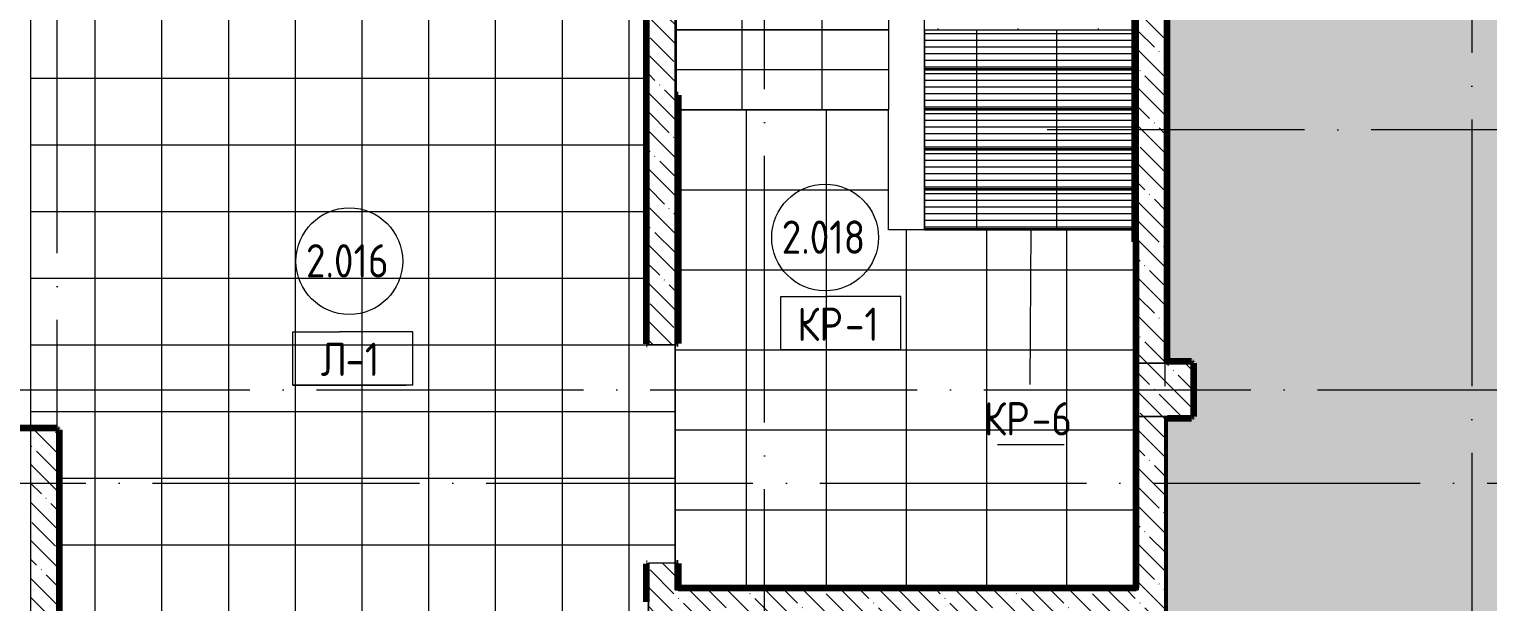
# Model space of a CAD drawing. Header units: millimetres. Extents: x 97 to 214665, y -4577 to 61202.
# Drawn here: x 126788 to 137719, y 50085 to 54380 of the extents above; entities that cross this region are included whole.
import ezdxf

# ---------------------------------------------------------------- set-up
doc = ezdxf.new("R2010")
doc.units = ezdxf.units.MM
doc.linetypes.add('ADSK_Линия сетки', pattern=[2500, 2000, -250, 0, -250])
for name, color, linetype, lineweight in [('A-AREA-____-IDEN', 2, 'Continuous', 20), ('A-FLOR-____-IDEN', 11, 'Continuous', 20), ('A-FLOR-____-OTLN', 192, 'Continuous', 9), ('A-FLOR-____-PATT', 8, 'Continuous', 9), ('A-ROOF-___-IDEN', 132, 'Continuous', 20), ('A-ROOF-____-OTLN', 132, 'Continuous', 9), ('A-ROOF-____-PATT', 132, 'Continuous', 9), ('A-WALL-____-MCUT', 113, 'Continuous', 9), ('A-WALL-____-PATT', 111, 'Continuous', 9), ('A-WALL-FNSH-MCUT', 113, 'Continuous', 9), ('I-WALL-____-OTLN', 2, 'Continuous', 9), ('S-COLS-____-MCUT', 52, 'Continuous', 9), ('S-COLS-____-OTLN', 52, 'Continuous', 9), ('S-GRID-____-OTLN', 1, 'Continuous', 9), ('S-STRS-____-OTLN', 31, 'Continuous', 9)]:
    doc.layers.add(name, color=color, linetype=linetype, lineweight=lineweight)
doc.styles.add('GOST Common', font='GOST_Common.ttf', dxfattribs={"width": 0.9, "height": 250})
pattern_1 = [(90, (75730, 56775), (-600, 4e-14), []), (180, (75730, 56775), (-7e-14, -600), [])]
pattern_2 = [(270, (76000, 52875), (600, 4e-14), []), (0, (76000, 52875), (0, 600), [])]
pattern_3 = [(135, (0, 0), (-142.5612, -142.5612), []), (135, (142.56, 0), (-142.5612, -142.5612), [252.016, -50.403, 3.353, -47.05])]

# ---------------------------------------------------------------- blocks, each defined once
blk = doc.blocks.new('0083_СОШ675_АР_R22_rvt-1-О_АИ_ПП_4_200_Целиком')
at = {"layer": 'A-WALL-____-PATT', "lineweight": 5}
h = blk.add_hatch(dxfattribs=at)
h.set_pattern_fill('FP_31', color=10, style=0, pattern_type=2)
h.set_pattern_definition(pattern_3)
h.paths.add_polyline_path([(73930, 53975), (74130, 53975), (74130, 58375), (73930, 58375), (73930, 54848)])
h = blk.add_hatch(dxfattribs=at)
h.set_pattern_fill('FP_31', color=10, style=0, pattern_type=2)
h.set_pattern_definition(pattern_3)
h.paths.add_polyline_path([(77800, 50175), (77800, 51475), (77600, 51475), (77600, 50175)])
h.paths.add_polyline_path([(77600, 51875), (77800, 51875), (77800, 58325), (77600, 58325), (77600, 51956)])
h = blk.add_hatch(dxfattribs=at)
h.set_pattern_fill('FP_31', color=10, style=0, pattern_type=2)
h.set_pattern_definition(pattern_3)
h.paths.add_polyline_path([(74130, 49975), (74130, 50375), (73930, 50375), (73930, 49975)])
h.paths.add_polyline_path([(74130, 52015), (74130, 53975), (73930, 53975), (73930, 52015)])
h = blk.add_hatch(dxfattribs=at)
h.set_pattern_fill('FP_31', color=10, style=0, pattern_type=2)
h.set_pattern_definition(pattern_3)
h.paths.add_polyline_path([(69300, 43325), (69500, 43325), (69500, 51375), (69300, 51375), (69300, 44004)])
h = blk.add_hatch(dxfattribs=at)
h.set_pattern_fill('FP_31', color=10, style=0, pattern_type=2)
h.set_pattern_definition(pattern_3)
h.paths.add_polyline_path([(77800, 49975), (77800, 50175), (74130, 50175), (74130, 49975), (77494, 49975)])
at = {"layer": 'S-COLS-____-OTLN', "lineweight": 5}
h = blk.add_hatch(dxfattribs=at)
h.set_pattern_fill('FP_31', color=256, style=0, pattern_type=2)
h.set_pattern_definition(pattern_3)
h.paths.add_polyline_path([(77600, 51475), (78000, 51475), (78000, 51875), (77600, 51875)])
at = {"layer": 'S-STRS-____-OTLN', "lineweight": 5}
h = blk.add_hatch(dxfattribs=at)
h.set_pattern_fill('FP_13', color=256, style=0, pattern_type=2)
h.set_pattern_definition(pattern_1)
h.paths.add_polyline_path([(74140, 54375), (75730, 54375), (75730, 54675), (74140, 54675)])
h = blk.add_hatch(dxfattribs=at)
h.set_pattern_fill('FP_24', color=256, style=0, pattern_type=2)
h.set_pattern_definition(pattern_2)
h.paths.add_polyline_path([(77575, 54375), (77575, 54385), (76001, 54385), (76001, 54675), (76000, 54675), (76000, 54375), (77494, 54375)])
h = blk.add_hatch(dxfattribs=at)
h.set_pattern_fill('FP_13', color=256, style=0, pattern_type=2)
h.set_pattern_definition(pattern_1)
h.paths.add_polyline_path([(75730, 54075), (75730, 54375), (74140, 54375), (74140, 54075), (75561, 54075)])
h = blk.add_hatch(dxfattribs=at)
h.set_pattern_fill('FP_24', color=256, style=0, pattern_type=2)
h.set_pattern_definition(pattern_2)
h.paths.add_polyline_path([(77494, 54075), (77575, 54075), (77575, 54085), (76001, 54085), (76001, 54375), (76000, 54375), (76000, 54075), (76001, 54075)])
h.paths.add_polyline_path([(77590, 54075), (77590, 54075), (77590, 54085)])
h = blk.add_hatch(dxfattribs=at)
h.set_pattern_fill('FP_13', color=256, style=0, pattern_type=2)
h.set_pattern_definition(pattern_1)
h.paths.add_polyline_path([(75561, 53775), (75730, 53775), (75730, 54075), (74140, 54075), (74140, 53884), (74154, 53884), (74154, 53775)])
h = blk.add_hatch(dxfattribs=at)
h.set_pattern_fill('FP_24', color=256, style=0, pattern_type=2)
h.set_pattern_definition(pattern_2)
h.paths.add_polyline_path([(77575, 53775), (77575, 53785), (76001, 53785), (76001, 54075), (76000, 54075), (76000, 53775), (77494, 53775)])
h = blk.add_hatch(dxfattribs=at)
h.set_pattern_fill('FP_24', color=256, style=0, pattern_type=2)
h.set_pattern_definition(pattern_2)
h.paths.add_polyline_path([(77575, 53475), (77575, 53485), (76001, 53485), (76001, 53775), (76000, 53775), (76000, 53475), (77494, 53475)])
h = blk.add_hatch(dxfattribs=at)
h.set_pattern_fill('FP_24', color=256, style=0, pattern_type=2)
h.set_pattern_definition(pattern_2)
h.paths.add_polyline_path([(77575, 53175), (77575, 53185), (76001, 53185), (76001, 53475), (76000, 53475), (76000, 53175), (77494, 53175)])
h.paths.add_polyline_path([(77590, 53175), (77590, 53175), (77590, 53185)])
h = blk.add_hatch(dxfattribs=at)
h.set_pattern_fill('FP_24', color=256, style=0, pattern_type=2)
h.set_pattern_definition(pattern_2)
h.paths.add_polyline_path([(77575, 52875), (77575, 52885), (76001, 52885), (76001, 53175), (76000, 53175), (76000, 52875), (77494, 52875)])
at = {"layer": 'A-FLOR-____-OTLN', "color": 90}
blk.add_line((76000, 52875), (75730, 52875), dxfattribs=at)
at = {"layer": 'A-WALL-____-MCUT', "color": 50, "lineweight": 13}
for p, q in [((73930, 58375), (73930, 53975)), ((74130, 53975), (74130, 58375)), ((77800, 51875), (77800, 58325)), ((77600, 55575), (77600, 51875)), ((73930, 53975), (73930, 52015)), ((74130, 52015), (74130, 53975)), ((73930, 52015), (74130, 52015)), ((69300, 51375), (69300, 43325)), ((69500, 51375), (69300, 51375)), ((69500, 43325), (69500, 51375)), ((77600, 51475), (77600, 50175)), ((77800, 50175), (77800, 51475)), ((73930, 50375), (73930, 49975)), ((74130, 50375), (73930, 50375)), ((74130, 50175), (74130, 50375)), ((77600, 50175), (74130, 50175)), ((77800, 49975), (77800, 50175))]:
    blk.add_line(p, q, dxfattribs=at)
at = {"layer": 'A-WALL-____-MCUT', "color": 10, "lineweight": 5}
for p, q in [((77600, 51875), (77800, 51875)), ((77800, 51475), (77600, 51475)), ((77820, 51475), (77820, 51465))]:
    blk.add_line(p, q, dxfattribs=at)
at = {"layer": 'A-WALL-FNSH-MCUT', "color": 90}
for p, q in [((77800, 58325), (77800, 51875)), ((77810, 51885), (77810, 58315)), ((77800, 51875), (77810, 51875)), ((78000, 51885), (77810, 51885)), ((77810, 51875), (78000, 51875)), ((78010, 51885), (78000, 51885)), ((78000, 51875), (78000, 51475)), ((78010, 51475), (78010, 51885)), ((77820, 51475), (77800, 51475)), ((77800, 51475), (77800, 45905)), ((78000, 51475), (77820, 51475)), ((77820, 45735), (77820, 51465)), ((77820, 51465), (78010, 51465)), ((78010, 51465), (78010, 51475))]:
    blk.add_line(p, q, dxfattribs=at)
at = {"layer": 'S-COLS-____-MCUT', "color": 130, "lineweight": 25}
for p, q in [((77600, 51875), (77600, 51475)), ((78000, 51875), (77800, 51875)), ((78000, 51475), (78000, 51875)), ((77800, 51475), (78000, 51475))]:
    blk.add_line(p, q, dxfattribs=at)
at = {"layer": 'S-COLS-____-OTLN', "color": 90}
for p, q in [((77800, 51875), (77600, 51875)), ((77600, 51475), (77800, 51475))]:
    blk.add_line(p, q, dxfattribs=at)
at = {"layer": 'S-STRS-____-OTLN', "color": 10, "lineweight": 5}
for p, q in [((75730, 54675), (75730, 54375)), ((76000, 54375), (76000, 54675)), ((75730, 54375), (74140, 54375)), ((75730, 54375), (74140, 54375)), ((75730, 54375), (75730, 54075)), ((76000, 54075), (76000, 54375)), ((76000, 54375), (77575, 54375)), ((76000, 54375), (77575, 54375)), ((75730, 54075), (74140, 54075)), ((75730, 54075), (74140, 54075)), ((75730, 54075), (75730, 53775)), ((76000, 53775), (76000, 54075)), ((76000, 54075), (77575, 54075)), ((76000, 54075), (77575, 54075)), ((75730, 53775), (74154, 53775)), ((76000, 53475), (76000, 53775)), ((76000, 53775), (77575, 53775)), ((76000, 53775), (77575, 53775)), ((76000, 53175), (76000, 53475)), ((76000, 53475), (77575, 53475)), ((76000, 53475), (77575, 53475)), ((76000, 52875), (76000, 53175)), ((76000, 53175), (77575, 53175)), ((76000, 53175), (77575, 53175)), ((76000, 52875), (77575, 52875)), ((76000, 52875), (77575, 52875))]:
    blk.add_line(p, q, dxfattribs=at)
blk = doc.blocks.new('ADSK_Марка_Перекрытие - Типоразмер_ADSK_Марка-158127-О_АИ_ПП_4_200_Целиком')
at = {"layer": 'A-FLOR-____-IDEN'}
for p, q in [((-4.5, 4), (-1, 4)), ((-4.5, 0), (-4.5, 4)), ((4.5, 4), (-1, 4)), ((4.5, 0), (4.5, 4)), ((4.5, 0), (-4.5, 0)), ((-4.5, 0), (4, 0))]:
    blk.add_line(p, q, dxfattribs=at)
blk = doc.blocks.new('ADSK_Марка_Помещение_ОдноЗначение - Номер-159740-О_АИ_ПП_4_200_Целиком')
at = {"layer": 'A-AREA-____-IDEN'}
blk.add_circle((0, 0), 4, dxfattribs=at)
blk = doc.blocks.new('ADSK_Марка_Крыша - Типоразмер_ADSK_Марка-153529-О_АИ_ПП_4_200_Целиком')
at = {"layer": 'A-ROOF-___-IDEN'}
blk.add_line((-2.5, 0), (2.5, 0), dxfattribs=at)

msp = doc.modelspace()

# ---------------------------------------------------------------- hatches: boundary and pattern name
at = {"layer": 'A-FLOR-____-PATT'}
h = msp.add_hatch(dxfattribs=at)
h.set_pattern_fill('FP_221', color=256, style=0, pattern_type=2)
h.set_pattern_definition([(0, (57591.08, 0), (0, 254), [68.059, -371.882]), (60, (57718.08, 34.03), (-219.97045, 127), [68.059, -371.882]), (120, (57752.11, 161.03), (-219.97045, -127), [68.059, -371.882]), (30, (57659.14, 0), (-5e-05, 508.0001), [68.059, -439.941]), (30, (57532.14, 219.97), (-5e-05, 508.0001), [68.059, -439.941]), (150, (57591.1, 0), (-439.941, -254.0001), [68.059, -439.941]), (150, (57718.1, 219.97), (-439.941, -254.0001), [68.059, -439.941]), (90, (57752.1, 92.97), (-439.941, 254), [68.059, -439.941]), (90, (57498.1, 92.97), (-439.941, 254), [68.059, -439.941])])
h.paths.add_polyline_path([(163548.114412, 39775.022458), (165448.114412, 39775.023044), (165448.114412, 39995.023044), (166183.16026, 39995.023044), (166183.16026, 40174.999414), (166188.114412, 40175), (166188.16026, 40185), (166198.16026, 40185), (166198.697092, 40190), (166378.114412, 40190), (166378.114412, 45310), (166198.114412, 45310), (166198.114412, 45315), (166188.114412, 45315), (166188.114412, 45325), (166183.114412, 45324.999414), (166183.114412, 45724.999414), (166188.114412, 45724.999414), (166188.114412, 45734.999414), (166198.114412, 45734.999414), (166198.114412, 45739.999414), (166378.114412, 45739.999414), (166378.114412, 51460), (166198.114412, 51460), (166198.114412, 51465), (166188.114412, 51465), (166188.114412, 51475), (166183.114412, 51475), (166183.114412, 51874.999414), (166188.114412, 51875), (166188.114412, 51885), (166198.114412, 51885), (166198.592518, 51890), (166378.114412, 51890), (166378.114412, 55524.999414), (166398.114412, 55525.00021), (166398.114412, 57724.999414), (166378.114412, 57724.999414), (166378.114412, 58310), (166198.09249, 58310), (166198.09249, 58315), (166188.09249, 58315), (166188.09249, 58325), (166183.09249, 58325), (166183.09249, 58755), (162763.114412, 58755), (162763.114412, 58275), (162758.114412, 58274.657531), (162758.114412, 58265.000586), (162748.114412, 58265.000586), (162748.114412, 58260.000586), (162248.114412, 58260.000586), (162248.114412, 58265.000586), (162238.114412, 58265.000586), (162238.114412, 58275.000586), (162233.114412, 58275), (162233.114412, 58755), (156963.114412, 58755), (156963.114412, 58275.000586), (156958.114412, 58275.000586), (156958.114412, 58265.000586), (156948.114412, 58265.000586), (156947.69308, 58260.000586), (156448.114412, 58260.000586), (156448.114412, 58265.000586), (156438.114412, 58265.000586), (156438.114412, 58275.000586), (156433.114412, 58275), (156433.114412, 58755), (151163.114412, 58755), (151163.114412, 58275), (151158.114412, 58275), (151158.114412, 58265), (151148.114412, 58265), (151148.114412, 58260), (150648.114412, 58260), (150648.114412, 58265), (150638.114412, 58265.000586), (150638.114412, 58275), (150633.114412, 58275), (150633.114412, 58755), (145363.114412, 58755), (145363.114412, 58275), (145358.114412, 58275), (145358.114412, 58265), (145348.114412, 58265), (145348.114412, 58260), (144848.114412, 58260), (144848.114412, 58265), (144838.114412, 58265.942428), (144838.114412, 58275), (144833.114412, 58275), (144833.114412, 58755), (139563.114412, 58755), (139563.114412, 58275.000586), (139558.114412, 58275.000586), (139558.114412, 58265.000586), (139548.114412, 58265.000586), (139548.114412, 58260.000586), (139048.114412, 58260.000586), (139048.114412, 58265.000586), (139038.114412, 58265.000586), (139038.114412, 58275.000586), (139033.114412, 58275.211268), (139033.114412, 58755), (135513.114412, 58755), (135513.114412, 58325.000586), (135508.114412, 58324.859155), (135508.114412, 58315), (135498.114412, 58315), (135497.649263, 58310.000586), (135313.09249, 58310.000586), (135313.09249, 51890), (135498.114412, 51890), (135498.114412, 51885), (135508.114412, 51885), (135508.114412, 51875), (135513.114412, 51874.999414), (135513.114412, 51474.999414), (135508.114412, 51474.999414), (135508.114412, 51464.999414), (135498.114412, 51464.999414), (135498.114412, 51459.999414), (135318.09249, 51459.999414), (135318.09249, 45739.999414), (135498.114412, 45739.999414), (135498.114412, 45735), (135508.114412, 45735), (135508.114412, 45724.999414), (135513.114412, 45724.999414), (135513.114412, 45324.999414), (135508.114412, 45324.999414), (135508.114412, 45314.999414), (135498.114412, 45314.999414), (135498.114412, 45309.999414), (135313.114412, 45309.999414), (135313.114412, 40189.999414), (135498.114412, 40189.999414), (135498.114412, 40185), (135508.114412, 40184.999414), (135508.114412, 40175), (135513.114412, 40174.999414), (135513.114412, 39995.023044), (136517.114412, 39995.023044), (136517.114412, 39775.023044), (138717.114412, 39775.023044), (138717.114412, 39995.023044), (139033.114412, 39995.023044), (139033.114412, 40475), (139038.114412, 40475.000586), (139038.114412, 40485.000586), (139048.114412, 40485.000586), (139048.114412, 40490.000586), (139548.114412, 40490.000586), (139548.114412, 40485.000586), (139558.114412, 40485), (139558.114412, 40475.000586), (139563.114412, 40475), (139563.114412, 39995.023044), (144833.114412, 39995.023044), (144833.114412, 40475), (144838.114412, 40475.000586), (144838.114412, 40485.000586), (144848.114412, 40485.000586), (144848.114412, 40490.000586), (145348.114412, 40490.000586), (145348.114412, 40485.000586), (145358.114412, 40485.000586), (145358.114412, 40475.000586), (145363.114412, 40475), (145363.114412, 39995.023044), (150633.114412, 39995.023044), (150633.114412, 40475), (150638.114412, 40475), (150638.114412, 40485), (150648.114412, 40485), (150648.114412, 40490), (151148.114412, 40490), (151148.114412, 40485), (151158.114412, 40485), (151158.114412, 40475), (151163.114412, 40475), (151163.114412, 39995.023044), (156433.114412, 39995.023044), (156433.114412, 40475), (156438.114412, 40475.000586), (156438.114412, 40485.000586), (156448.114412, 40485.000586), (156448.535777, 40490.000586), (156948.114412, 40490.000586), (156948.114412, 40485.000586), (156958.114412, 40484.153413), (156958.114412, 40475.000586), (156963.114412, 40475), (156963.114412, 39995.023044), (162233.114412, 39995.023044), (162233.114412, 40475), (162238.114412, 40475.000586), (162238.114412, 40485.000586), (162248.114412, 40485.000586), (162248.114412, 40490), (162748.114412, 40490), (162748.143717, 40485.000586), (162758.114412, 40485), (162758.114412, 40475.000586), (162763.114412, 40475), (162763.114412, 39995.023044), (163248.114412, 39995.023044), (163248.128771, 39975.022458), (163548.113474, 39975.023044)])
h.paths.add_polyline_path([(135298.09249, 40185), (135298.114412, 40185.52573), (135298.09249, 40185.526883)])
h.paths.add_polyline_path([(166398.114412, 45724.999414), (166398.143983, 45724.999414), (166398.143983, 46044.998828), (166598.143983, 46044.998828), (166598.143983, 48184.998828), (166398.140504, 48184.998828), (166398.114412, 45734.999414)])
h.paths.add_polyline_path([(166198.09249, 58325), (166198.114412, 58325.021922), (166198.09249, 58325.005722)])
h = msp.add_hatch(dxfattribs=at)
h.set_pattern_fill('FP_213', color=256, style=0, pattern_type=2)
h.set_pattern_definition([(270, (129283.1, 49512.5), (500, 3e-14), []), (0, (129283.1, 49512.5), (0, 500), [])])
h.paths.add_polyline_path([(130628.114412, 45905), (130628.114412, 45920), (131413.114412, 45920), (131413.114412, 46524.999156), (131428.114412, 46524.999156), (131428.114412, 46599.999156), (131628.114412, 46599.999156), (131628.114412, 47549.999156), (131428.114412, 47549.999156), (131428.114412, 47624.999156), (131413.114412, 47624.999156), (131413.114412, 49578.105995), (131408.114412, 49578.105995), (131408.114412, 50079.85276), (131413.114412, 50079.85276), (131413.114412, 50370.000586), (131428.114412, 50370.000586), (131428.114412, 50375.000586), (131628.114412, 50375.000586), (131628.114412, 52015.000586), (131428.114412, 52015.000586), (131427.653739, 52020.000586), (131413.114412, 52020.000586), (131413.114412, 54985.000001), (131153.09249, 54985.000001), (131153.09249, 54990.000001), (131143.09249, 54990.000001), (131143.09249, 55000.000001), (131138.09249, 55000.000001), (131138.09249, 55350.000001), (131143.09249, 55350.000001), (131143.09249, 55360.000001), (131153.09249, 55360.000001), (131153.09249, 55365.000001), (131413.114412, 55365.000001), (131413.114412, 58359.999414), (127013.114412, 58359.999414), (127013.114412, 54675), (127008.114412, 54675), (127008.114412, 54665), (126998.114412, 54665), (126997.205321, 54660), (126798.114412, 54660), (126799.023503, 51389.999414), (126998.114412, 51389.999414), (126998.114412, 51384.999414), (127008.114412, 51384.999414), (127008.114412, 51374.999414), (127013.114412, 51374.999414), (127013.114412, 45920), (127928.114412, 45920), (127928.114412, 45905), (129194.06406, 45905)])
h = msp.add_hatch(dxfattribs=at)
h.set_pattern_fill('FP_193', color=256, style=0, pattern_type=2)
h.set_pattern_definition([(0, (133363.1, 51974), (0, 600), []), (90, (133363.1, 51974), (-600, 4e-14), [])])
h.paths.add_polyline_path([(135083.09249, 50190.000586), (135083.09249, 52785), (135073.09249, 52785), (135073.09249, 52873.999414), (133228.114412, 52873.999414), (133228.114412, 53773.999414), (131651.614998, 53773.999414), (131651.614998, 52021.822259), (131628.114412, 52021.822259), (131628.114412, 50371.822259), (131651.614998, 50371.822259), (131651.614998, 50190.000586), (134992.183332, 50190.000586)])
at = {"layer": 'A-ROOF-____-PATT'}
h = msp.add_hatch(dxfattribs=at)
h.set_pattern_fill('FP_250', color=256, style=0, pattern_type=2)
h.set_pattern_definition([(270, (135088.1, 45046), (600, 4e-14), []), (0, (135088.09, 45045.98), (0, 50), [])])
h.paths.add_polyline_path([(133508.114412, 54085), (135073.09249, 54085), (135073.09249, 54374.999414), (133499.59249, 54374.999414), (133499.59249, 54085)])
h = msp.add_hatch(dxfattribs=at)
h.set_pattern_fill('FP_249', color=256, style=0, pattern_type=2)
h.set_pattern_definition([(270, (135088.1, 44746), (600, 4e-14), []), (0, (135088.09, 44745.98), (0, 50), [])])
h.paths.add_polyline_path([(133499.59249, 53785), (135073.09249, 53785), (135073.09249, 54074.999414), (133499.59249, 54074.999414)])
h = msp.add_hatch(dxfattribs=at)
h.set_pattern_fill('FP_248', color=256, style=0, pattern_type=2)
h.set_pattern_definition([(270, (135088.1, 44446), (600, 4e-14), []), (0, (135088.09, 44445.98), (0, 50), [])])
h.paths.add_polyline_path([(133499.59249, 53485), (135073.09249, 53485), (135073.09249, 53774.999414), (133499.59249, 53774.999414)])
h = msp.add_hatch(dxfattribs=at)
h.set_pattern_fill('FP_247', color=256, style=0, pattern_type=2)
h.set_pattern_definition([(270, (135088.1, 44146), (600, 4e-14), []), (0, (135088.09, 44145.98), (0, 50), [])])
h.paths.add_polyline_path([(133499.59249, 53185), (135073.09249, 53185), (135073.09249, 53474.999414), (133499.59249, 53474.999414), (133499.59249, 53402.000681)])
h = msp.add_hatch(dxfattribs=at)
h.set_pattern_fill('FP_246', color=256, style=0, pattern_type=2)
h.set_pattern_definition([(270, (135088.1, 43846), (600, 4e-14), []), (0, (135088.09, 43845.98), (0, 50), [])])
h.paths.add_polyline_path([(133499.59249, 52885), (135073.09249, 52885), (135073.09249, 53174.999414), (133499.59249, 53174.999414)])
at = {"layer": 'A-WALL-____-PATT'}
h = msp.add_hatch(color=7, dxfattribs=at)
h.paths.add_polyline_path([(131638.114412, 50175.000586), (131638.114412, 50371.822259), (131628.114412, 50371.822259), (131628.114412, 50175.000586)])
h.paths.add_polyline_path([(131628.114412, 52021.822259), (131638.114412, 52021.822259), (131638.114412, 58375.000586), (131628.114412, 58375.000586), (131628.114412, 54847.792418)])
for points in [[(135298.09249, 51875), (135308.09249, 51875), (135308.09249, 58325.000586), (135298.09249, 58325.000586), (135298.09249, 51956.208945)], [(135088.114412, 50185.000586), (135098.114412, 50185.000586), (135098.114412, 55574.999414), (135088.114412, 55574.999414), (135088.114412, 50510.417208)], [(131428.114412, 52230), (131428.114412, 54990.000001), (131418.114412, 54990.000001), (131418.114412, 52230)], [(135498.114412, 51875), (135498.114412, 51885), (135308.09249, 51885), (135308.09249, 51875), (135475.359938, 51875)], [(135508.114412, 51474.999414), (135508.114412, 51885), (135498.114412, 51885), (135498.114412, 51474.999414)], [(126998.114412, 51374.999414), (126998.114412, 51384.999414), (126798.114412, 51384.999414), (126798.114412, 51374.999414)], [(126998.114412, 45915), (127008.114412, 45915), (127008.114412, 51384.999414), (126998.114412, 51384.999414), (126998.114412, 46173.041998)], [(135298.114412, 45734.999414), (135308.114412, 45734.999414), (135308.114412, 51474.999414), (135298.114412, 51474.999414), (135298.114412, 46173.041998)], [(135475.359938, 51464.999414), (135508.114412, 51464.999414), (135508.114412, 51474.999414), (135308.114412, 51474.999414), (135308.114412, 51464.999414)], [(135098.114412, 50175.000586), (135098.114412, 50185.000586), (131638.114412, 50185.000586), (131638.114412, 50175.000586), (134992.183332, 50175.000586)]]:
    msp.add_hatch(color=7, dxfattribs=at).paths.add_polyline_path(points)
h = msp.add_hatch(color=7, dxfattribs=at)
h.paths.add_polyline_path([(131418.114412, 50170), (131428.114412, 50170), (131428.114412, 50370.000586), (131418.114412, 50370.000586)])
h.paths.add_polyline_path([(131428.114412, 52020.000586), (131428.114412, 52230), (131418.114412, 52230), (131418.114412, 52020.000586)])
h = msp.add_hatch(color=7, dxfattribs=at)
h.paths.add_polyline_path([(126798.114412, 51375), (126798.114412, 51385), (125118.114412, 51385), (125118.114412, 51375), (126295.004423, 51375)])
h.paths.add_polyline_path([(123118.114412, 51375), (123118.114412, 51385), (114758.114412, 51385), (114758.114412, 51375), (122429.591575, 51375)])
h.paths.add_polyline_path([(112758.114412, 51375), (112758.114412, 51385), (106268.114412, 51385), (106268.114412, 51375), (111799.706242, 51375)])
h = msp.add_hatch(color=7, dxfattribs=at)
h.paths.add_polyline_path([(131428.114412, 45915), (131428.114412, 46524.999156), (131418.114412, 46524.999156), (131418.114412, 45915)])
h.paths.add_polyline_path([(131428.114412, 47624.999156), (131428.114412, 50170), (131418.114412, 50170), (131418.114412, 50084.85276), (131423.114412, 50084.85276), (131423.114412, 50074.85276), (131418.114412, 50074.85276), (131418.114412, 49583.105995), (131423.114412, 49583.105995), (131423.114412, 49573.105995), (131418.114412, 49573.105995), (131418.114412, 47624.999156)])

# ---------------------------------------------------------------- linework, layer by layer
at = {"layer": 'A-FLOR-____-OTLN'}
for p, q in [((126798.114412, 54660), (126798.114412, 51390)), ((133228.114412, 53773.999414), (131651.614998, 53773.999414)), ((133228.114412, 52873.999414), (133228.114412, 53773.999414)), ((135073.09249, 52873.999414), (133228.114412, 52873.999414)), ((131628.114412, 52015.000586), (131628.114412, 50375.000586)), ((131628.114412, 50375.000586), (131628.114412, 52015.000586))]:
    msp.add_line(p, q, dxfattribs=at)
at = {"layer": 'A-ROOF-___-IDEN'}
msp.add_line((134293.84249, 52885), (134286.361645, 51715), dxfattribs=at)
at = {"layer": 'A-ROOF-____-OTLN'}
for p, q in [((133499.59249, 54085), (133499.59249, 54374.999414)), ((133499.59249, 54085), (135073.09249, 54085)), ((133499.59249, 53785), (133499.59249, 54074.999414)), ((133499.59249, 53785), (135073.09249, 53785)), ((133499.59249, 53485), (133499.59249, 53774.999414)), ((133499.59249, 53485), (135073.09249, 53485)), ((133499.59249, 53185), (133499.59249, 53474.999414)), ((133499.59249, 53185), (135073.09249, 53185)), ((133499.59249, 52885), (133499.59249, 53174.999414)), ((133499.59249, 52885), (135073.09249, 52885))]:
    msp.add_line(p, q, dxfattribs=at)
at = {"layer": 'A-WALL-____-MCUT', "color": 7}
for p, q in [((131628.114412, 58375.000586), (131628.114412, 52021.822259)), ((131638.114412, 52021.822259), (131638.114412, 58365.000586)), ((135298.09249, 58325.000586), (135298.09249, 51875)), ((135308.09249, 51885), (135308.09249, 58315.000586)), ((135098.114412, 50175.000586), (135098.114412, 55574.999414)), ((135088.114412, 55185), (135088.114412, 50185.000586)), ((131418.114412, 54990.000001), (131418.114412, 52020.000586)), ((131428.114412, 52020.000586), (131428.114412, 55000.000001)), ((131418.114412, 52020.000586), (131428.114412, 52020.000586)), ((131628.114412, 52021.822259), (131638.114412, 52021.822259)), ((135298.09249, 51875), (135498.114412, 51875)), ((135508.114412, 51885), (135308.09249, 51885)), ((135498.114412, 51875), (135498.114412, 51474.999414)), ((135508.114412, 51464.999414), (135508.114412, 51885)), ((126798.114412, 51385), (125118.114412, 51385)), ((125118.114412, 51375), (126798.114412, 51375)), ((126798.114412, 51385), (126798.114412, 51374.999414)), ((127008.114412, 51384.999414), (126798.114412, 51384.999414)), ((126798.114412, 51374.999414), (126998.114412, 51374.999414)), ((126998.114412, 51374.999414), (126998.114412, 45905)), ((127008.114412, 45915), (127008.114412, 51384.999414)), ((135298.114412, 51474.999414), (135298.114412, 45724.999414)), ((135498.114412, 51474.999414), (135298.114412, 51474.999414)), ((135308.114412, 45734.999414), (135308.114412, 51464.999414)), ((135308.114412, 51464.999414), (135508.114412, 51464.999414)), ((131418.114412, 50370.000586), (131418.114412, 50084.85276)), ((131428.114412, 50370.000586), (131418.114412, 50370.000586)), ((131428.114412, 47624.999156), (131428.114412, 50370.000586)), ((131638.114412, 50371.822259), (131628.114412, 50371.822259)), ((131628.114412, 50371.822259), (131628.114412, 50175.000586)), ((131638.114412, 50185.000586), (131638.114412, 50371.822259)), ((131628.114412, 50175.000586), (135098.114412, 50175.000586)), ((135088.114412, 50185.000586), (131638.114412, 50185.000586))]:
    msp.add_line(p, q, dxfattribs=at)
at = {"layer": 'A-WALL-____-MCUT'}
for p, q in [((131418.114412, 52230), (131428.114412, 52230)), ((131428.114412, 50170), (131418.114412, 50170))]:
    msp.add_line(p, q, dxfattribs=at)
at = {"layer": 'I-WALL-____-OTLN', "color": 5, "lineweight": 90}
for p, q in [((135313.09249, 58315), (135313.09249, 51885)), ((131413.114412, 52020.000586), (131413.114412, 54985.000001)), ((131413.114412, 52020.000586), (131418.114412, 52020.000586)), ((135308.084726, 51890), (135498.114412, 51890)), ((135498.114412, 51885), (135498.114412, 51890)), ((135513.114412, 51875), (135508.114412, 51875)), ((135513.114412, 51875), (135513.114412, 51474.999414)), ((125118.114412, 51390), (126798.114412, 51390)), ((126798.114412, 51385), (126798.114412, 51390)), ((126798.114412, 51389.999414), (126998.114412, 51389.999414)), ((126998.114412, 51384.999414), (126998.114412, 51389.999414)), ((127013.114412, 51374.999414), (127008.114412, 51374.999414)), ((127013.114412, 51374.999414), (127013.114412, 45920)), ((135498.114412, 51459.999414), (135318.074504, 51459.999414)), ((135498.114412, 51459.999414), (135498.114412, 51464.999414)), ((135508.114412, 51474.999414), (135513.114412, 51474.999414)), ((131413.114412, 50084.85276), (131413.114412, 50370.000586)), ((131418.114412, 50370.000586), (131413.114412, 50370.000586))]:
    msp.add_line(p, q, dxfattribs=at)
at = {"layer": 'I-WALL-____-OTLN', "color": 1, "lineweight": 90}
for p, q in [((135073.09249, 52785), (135073.09249, 55574.999414)), ((135073.09249, 54285), (135088.09249, 54285)), ((135073.09249, 53985), (135088.09249, 53985)), ((131651.614998, 53884), (131638.114412, 53884)), ((131651.614998, 53884), (131651.614998, 52021.822259)), ((135073.09249, 53685), (135088.09249, 53685)), ((135073.09249, 53385), (135088.09249, 53385)), ((135073.09249, 53085), (135088.09249, 53085)), ((135073.09249, 52785), (135088.09249, 52785)), ((135083.09249, 50190.000586), (135083.09249, 52785)), ((131651.614998, 52021.822259), (131638.114412, 52021.822259)), ((131651.614998, 50371.822259), (131638.114412, 50371.822259)), ((131651.614998, 50371.822259), (131651.614998, 50190.000586)), ((131651.614998, 50190.000586), (135083.09249, 50190.000586))]:
    msp.add_line(p, q, dxfattribs=at)
at = {"layer": 'S-GRID-____-OTLN', "linetype": 'ADSK_Линия сетки'}
for p, q in [((132298.114412, -3572.657751), (132298.114412, 61202.00513)), ((135298.114412, 61202.00513), (135298.114412, -3758.83936)), ((137598.114412, 61202.00513), (137598.114412, -3572.657751)), ((126998.114412, -2302.657751), (126998.114412, 60644.999414)), ((213846.668489, 53625.11992), (134415.478766, 53625.11992)), ((53939.102261, 51675.000586), (213846.668489, 51675.000586)), ((55209.102261, 50975.000586), (212576.668489, 50975.000586))]:
    msp.add_line(p, q, dxfattribs=at)

# ---------------------------------------------------------------- block references
at = {"color": 250, "lineweight": 5}
msp.add_blockref('0083_СОШ675_АР_R22_rvt-1-О_АИ_ПП_4_200_Целиком', (57498.114412, 0), dxfattribs=at)
at = {"layer": 'A-AREA-____-IDEN', "xscale": 99.99999999999993, "yscale": 99.99999999999993, "zscale": 99.99999999999993}
for p in [(132752.353696, 52817.396096), (129187.356144, 52639.851447)]:
    msp.add_blockref('ADSK_Марка_Помещение_ОдноЗначение - Номер-159740-О_АИ_ПП_4_200_Целиком', p, dxfattribs=at)
at = {"layer": 'A-FLOR-____-IDEN', "xscale": 99.99999999999993, "yscale": 99.99999999999993, "zscale": 99.99999999999993}
for p in [(132870.243861, 51973.999707), (129213.114412, 51711.019783)]:
    msp.add_blockref('ADSK_Марка_Перекрытие - Типоразмер_ADSK_Марка-158127-О_АИ_ПП_4_200_Целиком', p, dxfattribs=at)
at = {"layer": 'A-ROOF-___-IDEN', "xscale": 99.99999999999993, "yscale": 99.99999999999993, "zscale": 99.99999999999993}
msp.add_blockref('ADSK_Марка_Крыша - Типоразмер_ADSK_Марка-153529-О_АИ_ПП_4_200_Целиком', (134293.84249, 51265), dxfattribs=at)

# ---------------------------------------------------------------- texts
at = {"layer": 'A-AREA-____-IDEN', "lineweight": 9, "char_height": 250, "width": 800.8858125, "attachment_point": 1, "style": 'GOST Common'}
for s, insert in [('2.018', (132426.996438, 52945.121167)), ('2.016', (128861.998887, 52767.576519))]:
    msp.add_mtext(s, dxfattribs=dict(at, insert=insert))
at = {"layer": 'A-FLOR-____-IDEN', "lineweight": 9, "char_height": 250, "attachment_point": 1, "style": 'GOST Common'}
for s, insert, width in [('КР', (132544.163016, 52291.837281), 432.91125), ('-1', (132901.350516, 52291.837281), 331.898625), ('\\fGOST Common|b0|i0|c204|p34|;\\W.9;Л', (128973.433566, 52028.857357), 223.6708125), ('-1', (129157.980441, 52028.857357), 331.898625)]:
    msp.add_mtext(s, dxfattribs=dict(at, insert=insert, width=width))
at = {"layer": 'A-ROOF-___-IDEN', "lineweight": 9, "char_height": 250, "attachment_point": 1, "style": 'GOST Common'}
for s, insert, width in [('КР', (133943.911645, 51582.837574), 432.91125), ('-6', (134301.099145, 51582.837574), 389.620125)]:
    msp.add_mtext(s, dxfattribs=dict(at, insert=insert, width=width))

doc.saveas('drawing.dxf')
